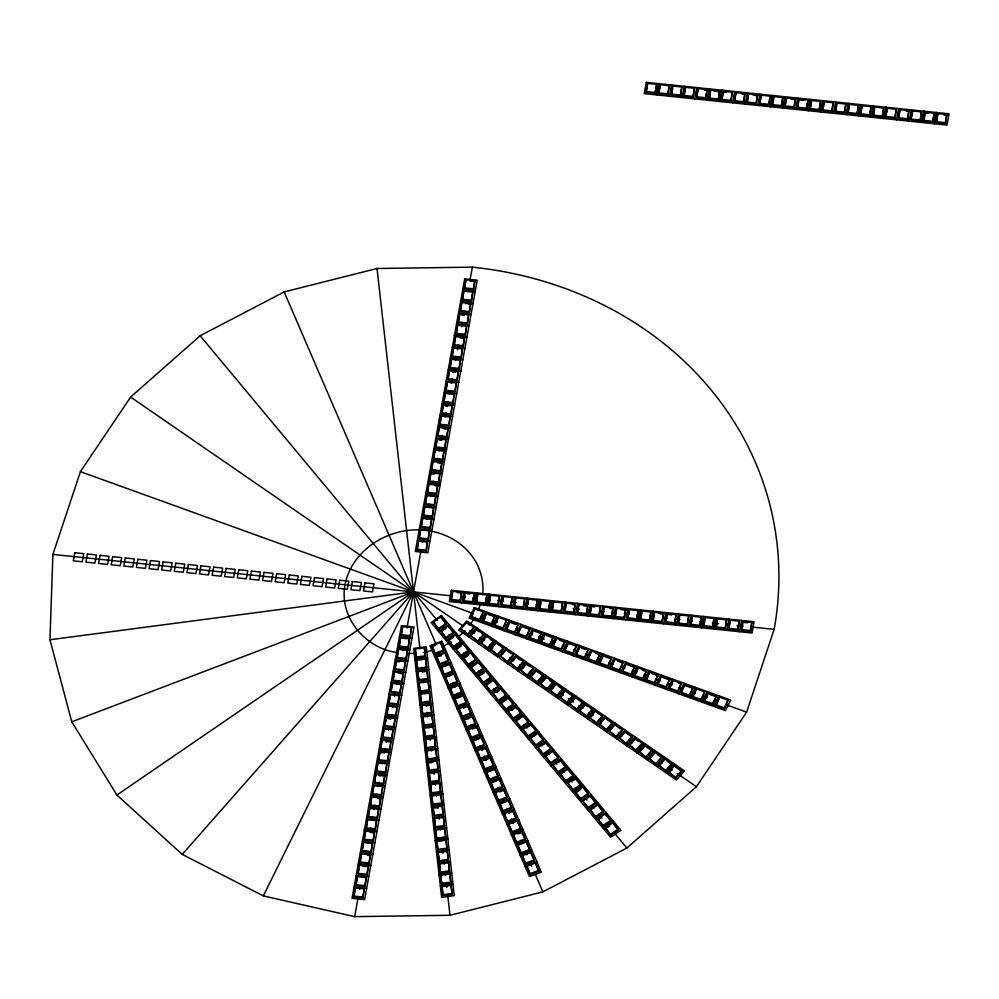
<?xml version="1.0" encoding="UTF-8"?>
<svg xmlns="http://www.w3.org/2000/svg" width="999" height="999" viewBox="0 0 999 999"><rect width="100%" height="100%" fill="white"/><g stroke="black" fill="none" stroke-linecap="round" stroke-linejoin="round"><path stroke-width="1.5" d="M49.95 639.76L52.897 554.42L80.42 471.653L130.632 397.065L200.137 335.764L284.166 291.92L377.023 268.506L472.365 267.145A366.933 325.174 -11.4 0 1 774.138 629.37L746.615 712.137L696.39 786.725L626.897 848.026L542.857 891.87L450 915.284L354.657 916.645L263.336 895.891L182.243 854.407L116.908 795.029L71.778 721.827L49.95 639.76L413.511 591.895L263.336 895.891M353.771 896.066L355.244 887.949L364.26 888.885L362.949 897.839L353.933 896.902L353.771 896.066L362.787 897.002L362.949 897.839M355.831 884.702L357.305 876.585L366.321 877.522L365.01 886.475L355.994 885.539L355.831 884.702L364.847 885.638L365.01 886.475M357.892 873.338L359.353 865.221L368.369 866.158L367.07 875.112L358.054 874.175L357.892 873.338L366.908 874.275L367.07 875.112M359.952 861.975L361.413 853.845L370.429 854.782L369.131 863.735L360.115 862.799L359.952 861.975L368.968 862.911L369.131 863.735M362.013 850.599L363.474 842.482L372.49 843.418L371.191 852.372L362.175 851.435L362.013 850.599L371.029 851.535L371.191 852.372M364.073 839.235L365.534 831.118L374.55 832.055L373.251 841.008L364.235 840.072L364.073 839.235L373.077 840.171L373.251 841.008M366.121 827.871L367.595 819.754L376.611 820.691L375.312 829.645L366.296 828.708L366.121 827.871L375.137 828.808L375.312 829.645M368.181 816.508L369.655 808.391L378.671 809.327L377.372 818.268L368.356 817.332L368.181 816.508L377.197 817.444L377.372 818.268M370.242 805.132L371.715 797.015L380.731 797.951L379.433 806.905L370.417 805.968L370.242 805.132L379.258 806.068L379.433 806.905M372.302 793.768L373.776 785.651L382.792 786.588L381.493 795.541L372.477 794.605L372.302 793.768L381.318 794.704L381.493 795.541M374.363 782.404L375.836 774.287L384.852 775.224L383.554 784.178L374.538 783.241L374.363 782.404L383.379 783.341L383.554 784.178M376.423 771.041L377.897 762.924L386.913 763.86L385.614 772.814L376.598 771.877L376.423 771.041L385.439 771.977L385.614 772.814M378.471 759.752L379.945 751.635L388.961 752.572L387.649 761.525L378.633 760.589L378.471 759.752L387.487 760.689L387.649 761.525M380.532 748.388L382.005 740.271L391.021 741.208L389.71 750.162L380.694 749.225L380.532 748.388L389.548 749.325L389.71 750.162M382.592 737.025L384.066 728.895L393.082 729.844L391.77 738.785L382.754 737.849L382.592 737.025L391.608 737.961L391.77 738.785M384.652 725.649L386.126 717.532L395.142 718.468L393.831 727.422L384.815 726.485L384.652 725.649L393.668 726.585L393.831 727.422M386.713 714.285L388.186 706.168L397.202 707.105L395.891 716.058L386.875 715.122L386.713 714.285L395.729 715.222L395.891 716.058M388.773 702.921L390.247 694.804L399.263 695.741L397.952 704.695L388.936 703.758L388.773 702.921L397.789 703.858L397.952 704.695M390.834 691.558L392.307 683.441L401.311 684.377L400.012 693.331L390.996 692.382L390.834 691.558L399.85 692.494L400.012 693.331M392.894 680.194L394.355 672.065L403.371 673.001L402.073 681.955L393.057 681.018L392.894 680.194L401.91 681.131L402.073 681.955M394.955 668.818L396.416 660.701L405.432 661.638L404.133 670.591L395.117 669.655L394.955 668.818L403.971 669.755L404.133 670.591M397.015 657.454L398.476 649.338L407.492 650.274L406.193 659.228L397.177 658.291L397.015 657.454L406.031 658.391L406.193 659.228M399.063 646.091L400.537 637.974L409.553 638.91L408.254 647.864L399.238 646.927L399.063 646.091L408.079 647.027L408.254 647.864M401.123 634.727L402.597 626.61L411.613 627.547L410.314 636.488L401.298 635.551L401.123 634.727L410.139 635.664L410.314 636.488M353.933 896.902L355.157 890.134M355.994 885.539L357.217 878.77M358.304 872.814L359.041 868.755M360.364 861.45L361.413 853.845M362.175 851.435L363.474 842.482M364.235 840.072L365.534 831.118M366.296 828.708L367.595 819.754M368.356 817.332L369.655 808.391M370.417 805.968L371.715 797.015M372.477 794.605L373.776 785.651M374.538 783.241L375.836 774.287M376.598 771.877L377.897 762.924M378.633 760.589L379.945 751.635M380.694 749.225L382.005 740.271M382.754 737.849L384.066 728.895M384.815 726.485L386.039 719.717M386.875 715.122L388.099 708.353M388.936 703.758L390.159 696.99M391.246 691.033L392.22 685.626M393.306 679.67L394.355 672.065M395.117 669.655L396.416 660.701M397.177 658.291L398.476 649.338M399.238 646.927L400.537 637.974M401.298 635.551L402.597 626.61M417.033 549.238L418.506 541.121L427.522 542.057L426.211 551.011L417.195 550.074L417.033 549.238L426.049 550.174L426.211 551.011M419.093 537.874L420.567 529.757L429.582 530.694L428.271 539.647L419.255 538.711L419.093 537.874L428.109 538.811L428.271 539.647M421.153 526.51L422.627 518.394L431.643 519.33L430.332 528.271L421.316 527.335L421.153 526.51L430.169 527.447L430.332 528.271M423.214 515.134L424.687 507.017L433.703 507.954L432.392 516.908L423.376 515.971L423.214 515.134L432.23 516.071L432.392 516.908M425.274 503.771L426.748 495.654L435.764 496.59L434.453 505.544L425.437 504.607L425.274 503.771L434.29 504.707L434.453 505.544M427.335 492.407L428.808 484.29L437.824 485.227L436.513 494.18L427.497 493.244L427.335 492.407L436.351 493.344L436.513 494.18M429.395 481.043L430.869 472.927L439.885 473.863L438.573 482.817L429.558 481.88L429.395 481.043L438.411 481.98L438.573 482.817M431.456 469.68L432.917 461.55L441.933 462.487L440.634 471.441L431.618 470.504L431.456 469.68L440.472 470.616L440.634 471.441M433.516 458.304L434.977 450.187L443.993 451.123L442.694 460.077L433.678 459.14L433.516 458.304L442.532 459.24L442.694 460.077M435.576 446.94L437.038 438.823L446.053 439.76L444.755 448.713L435.739 447.777L435.576 446.94L444.592 447.877L444.755 448.713M437.637 435.576L439.098 427.46L448.114 428.396L446.815 437.35L437.799 436.413L437.637 435.576L446.64 436.513L446.815 437.35M439.685 424.213L441.158 416.096L450.174 417.033L448.876 425.974L439.86 425.037L439.685 424.213L448.701 425.149L448.876 425.974M441.733 412.924L443.206 404.807L452.222 405.744L450.924 414.697L441.908 413.761L441.733 412.924L450.749 413.861L450.924 414.697M443.793 401.561L445.267 393.444L454.283 394.38L452.984 403.334L443.968 402.385L443.793 401.561L452.809 402.497L452.984 403.334M445.854 390.197L447.327 382.068L456.343 383.004L455.044 391.958L446.029 391.021L445.854 390.197L454.87 391.133L455.044 391.958M447.914 378.821L449.388 370.704L458.404 371.64L457.105 380.594L448.089 379.657L447.914 378.821L456.93 379.757L457.105 380.594M449.975 367.457L451.448 359.34L460.464 360.277L459.153 369.23L450.137 368.294L449.975 367.457L458.991 368.394L459.153 369.23M452.035 356.094L453.509 347.977L462.525 348.913L461.213 357.867L452.197 356.93L452.035 356.094L461.051 357.03L461.213 357.867M454.095 344.73L455.569 336.613L464.585 337.55L463.274 346.491L454.258 345.554L454.095 344.73L463.111 345.666L463.274 346.491M456.156 333.354L457.629 325.237L466.645 326.173L465.334 335.127L456.318 334.19L456.156 333.354L465.172 334.29L465.334 335.127M458.216 321.99L459.69 313.873L468.706 314.81L467.395 323.763L458.379 322.827L458.216 321.99L467.232 322.927L467.395 323.763M460.277 310.627L461.75 302.51L470.766 303.446L469.455 312.4L460.439 311.463L460.277 310.627L469.293 311.563L469.455 312.4M462.337 299.263L463.811 291.146L472.827 292.083L471.516 301.036L462.5 300.1L462.337 299.263L471.353 300.2L471.516 301.036M464.398 287.899L465.871 279.77L474.875 280.707L473.576 289.66L464.56 288.723L464.398 287.899L473.414 288.836L473.576 289.66M417.195 550.074L418.506 541.121M419.255 538.711L420.567 529.757M421.316 527.335L422.627 518.394M423.376 515.971L424.687 507.017M425.437 504.607L426.748 495.654M427.497 493.244L428.808 484.29M429.558 481.88L430.869 472.927M431.618 470.504L432.917 461.55M433.678 459.14L434.977 450.187M435.739 447.777L436.963 441.009M437.799 436.413L439.023 429.645M439.86 425.037L441.083 418.281M441.908 413.761L443.131 406.993M444.205 401.036L445.267 393.444M446.029 391.021L447.327 382.068M448.326 378.309L449.388 370.704M450.137 368.294L451.448 359.34M452.197 356.93L453.509 347.977M454.258 345.554L455.569 336.613M456.318 334.19L457.629 325.237M458.379 322.827L459.69 313.873M460.439 311.463L461.75 302.51M462.5 300.1L463.811 291.146M464.56 288.723L465.871 279.77M354.657 916.645L358.266 896.765M359.652 889.122L360.202 886.063M361.863 876.885L362.425 873.825M363.811 866.183L364.36 863.124M366.021 853.945L366.583 850.886M367.969 843.243L368.519 840.184M370.179 831.006L370.741 827.946M372.127 820.304L372.677 817.244M374.063 809.59L374.9 805.007M376.286 797.364L376.835 794.305M378.221 786.65L379.046 782.067M380.157 775.948L380.994 771.365M382.38 763.711L382.929 760.651M384.315 753.009L385.152 748.413M386.263 742.307L387.088 737.712M388.474 730.069L389.023 727.01M390.409 719.367L391.246 714.772M392.632 707.13L393.181 704.07M394.568 696.415L395.404 691.832M396.79 684.19L397.34 681.131M398.726 673.476L399.288 670.416M400.949 661.251L401.498 658.191M402.872 650.586L403.421 647.577M405.057 638.548L405.606 635.539M406.968 628.009L421.153 549.762M422.515 542.232L423.064 539.223M482.654 594.617A69.718 61.788 -11.4 0 0 424.7 530.194L425.249 527.135M426.635 519.492L427.185 516.433M428.858 507.255L429.408 504.195M430.794 496.54L431.343 493.494M433.004 484.315L433.566 481.256M434.952 473.601L435.502 470.541M437.162 461.376L437.724 458.316M439.11 450.661L439.66 447.602M441.046 439.96L441.883 435.377M443.269 427.722L443.818 424.662M445.204 417.02L446.041 412.437M447.14 406.318L447.977 401.723M449.363 394.081L449.912 391.021M451.298 383.379L452.135 378.783M453.246 372.664L454.07 368.082M455.457 360.439L456.019 357.38M457.405 349.725L458.229 345.142M459.615 337.487L460.177 334.44M461.55 326.785L462.112 323.726M463.773 314.548L464.323 311.488M465.709 303.846L466.271 300.786M467.932 291.608L468.481 288.549M469.867 280.906L472.365 267.145M362.787 897.002L364.26 888.885M364.847 885.638L366.321 877.522M366.908 874.275L368.369 866.158M368.968 862.911L370.429 854.782M371.029 851.535L372.49 843.418M373.077 840.171L374.55 832.055M375.137 828.808L376.611 820.691M377.197 817.444L378.671 809.327M379.258 806.068L380.731 797.951M381.318 794.704L382.792 786.588M383.379 783.341L384.852 775.224M385.439 771.977L386.913 763.86M387.487 760.689L388.961 752.572M389.548 749.325L391.021 741.208M391.608 737.961L393.082 729.844M393.668 726.585L395.142 718.468M395.729 715.222L397.202 707.105M397.789 703.858L399.263 695.741M399.85 692.494L401.311 684.377M401.91 681.131L403.371 673.001M403.971 669.755L405.432 661.638M406.031 658.391L407.492 650.274M408.079 647.027L409.553 638.91M410.139 635.664L411.613 627.547M426.049 550.174L427.522 542.057M428.109 538.811L429.582 530.694M430.169 527.447L431.643 519.33M432.23 516.071L433.703 507.954M434.29 504.707L435.764 496.59M436.351 493.344L437.824 485.227M438.411 481.98L439.885 473.863M440.472 470.616L441.933 462.487M442.532 459.24L443.993 451.123M444.592 447.877L446.053 439.76M446.64 436.513L448.114 428.396M448.701 425.149L450.174 417.033M450.749 413.861L452.222 405.744M452.809 402.497L454.283 394.38M454.87 391.133L456.343 383.004M456.93 379.757L458.404 371.64M458.991 368.394L460.464 360.277M461.051 357.03L462.525 348.913M463.111 345.666L464.585 337.55M465.172 334.29L466.645 326.173M467.232 322.927L468.706 314.81M469.293 311.563L470.766 303.446M471.353 300.2L472.827 292.083M473.414 288.836L474.875 280.707M451.148 599.475L452.622 591.346L461.638 592.282L460.339 601.236L451.323 600.299L451.148 599.475L460.164 600.411L460.339 601.236M451.323 600.299L452.622 591.346M460.164 600.411L461.638 592.282M461.825 602.859L463.961 591.583M463.773 600.786L465.247 592.657L474.263 593.593L472.952 602.547L463.936 601.61L463.773 600.786L472.789 601.723L472.952 602.547M463.936 601.61L464.922 596.203M472.789 601.723L474.263 593.593M476.398 602.097L477.859 593.968L486.875 594.904L485.576 603.858L476.56 602.921L476.398 602.097L485.414 603.034L485.576 603.858M476.56 602.921L477.859 593.968M485.414 603.034L486.875 594.904M487.075 605.481L489.123 594.205M487.162 605.494L489.21 594.205M489.011 603.408L490.484 595.279L499.5 596.216L498.201 605.169L489.185 604.233L489.011 603.408L498.026 604.345L498.201 605.169M489.185 604.233L490.484 595.279M498.026 604.345L499.5 596.216M499.7 606.793L501.835 595.516M501.635 604.72L503.109 596.59L512.125 597.527L510.826 606.48L501.81 605.544L501.635 604.72L510.651 605.656L510.826 606.48M501.81 605.544L503.034 598.788M510.651 605.656L512.125 597.527M512.312 608.104L514.448 596.828M514.26 606.031L515.734 597.902L524.75 598.851L523.439 607.792L514.423 606.855L514.26 606.031L523.276 606.967L523.439 607.792M514.423 606.855L515.734 597.902M523.276 606.967L524.75 598.851M524.937 609.415L527.072 598.139M526.885 607.342L528.346 599.225L537.362 600.162L536.063 609.103L527.047 608.166L526.885 607.342L535.901 608.279L536.063 609.103M527.047 608.166L528.346 599.225M535.901 608.279L537.362 600.162M539.61 599.45L537.562 610.726L539.697 599.45M539.497 608.653L540.971 600.536L549.987 601.473L548.688 610.414L539.672 609.477L539.497 608.653L548.513 609.59L548.688 610.414M539.672 609.477L540.896 602.722M548.513 609.59L549.987 601.473M552.122 609.964L553.596 601.848L562.612 602.784L561.313 611.725L552.297 610.789L552.122 609.964L561.138 610.901L561.313 611.725M646.116 91.546L647.589 83.429L656.605 84.366L655.294 93.319L646.278 92.383L646.116 91.546L655.132 92.482L655.294 93.319M552.297 610.789L553.596 601.848M646.278 92.383L647.589 83.429M561.138 610.901L562.612 602.784M655.132 92.482L656.605 84.366M562.799 613.349L564.934 602.072M564.747 611.276L566.221 603.159L575.237 604.095L573.926 613.036L564.91 612.1L564.747 611.276L573.763 612.212L573.926 613.036M658.741 92.857L660.214 84.74L669.23 85.677L667.919 94.63L658.903 93.694L658.741 92.857L667.757 93.794L667.919 94.63M565.159 610.751L566.221 603.159M658.903 93.694L660.214 84.74M573.763 612.212L575.237 604.095M667.757 93.794L669.23 85.677M575.424 614.66L577.559 603.384M669.417 96.254L671.553 84.977M577.372 612.587L578.833 604.47L587.849 605.406L586.55 614.36L577.534 613.411L577.372 612.587L586.388 613.523L586.55 614.36M671.353 94.168L672.827 86.051L681.842 86.988L680.544 95.941L671.528 95.005L671.353 94.168L680.369 95.105L680.544 95.941M577.534 613.411L578.833 604.47M671.528 95.005L672.752 88.237M586.388 613.523L587.849 605.406M680.369 95.105L681.842 86.988M588.049 615.971L590.184 604.695M682.042 97.565L684.178 86.289M589.984 613.898L591.458 605.781L600.474 606.718L599.175 615.671L590.159 614.735L589.984 613.898L599 614.835L599.175 615.671M683.978 95.479L685.451 87.363L694.467 88.299L693.169 97.253L684.153 96.316L683.978 95.479L692.994 96.416L693.169 97.253M590.159 614.735L591.458 605.781M684.153 96.316L685.451 87.363M599 614.835L600.474 606.718M692.994 96.416L694.467 88.299M600.674 617.282L602.709 606.006M694.667 98.876L696.803 87.6M602.522 615.197L603.995 607.08L613.011 608.016L611.7 616.97L602.684 616.033L602.522 615.197L611.538 616.133L611.7 616.97M696.603 96.791L698.076 88.674L707.092 89.61L705.781 98.564L696.765 97.627L696.603 96.791L705.619 97.727L705.781 98.564M602.684 616.033L603.92 609.265M697.015 96.266L698.076 88.674M611.538 616.133L613.011 608.016M705.619 97.727L707.092 89.61M613.199 618.593L615.334 607.317M707.28 100.187L709.327 88.899M707.379 100.2L709.415 88.911M615.147 616.508L616.608 608.391L625.624 609.328L624.325 618.281L615.309 617.345L615.147 616.508L624.163 617.444L624.325 618.281M709.228 98.102L710.701 89.985L719.717 90.921L718.406 99.875L709.39 98.938L709.228 98.102L718.244 99.038L718.406 99.875M615.309 617.345L616.608 608.391M709.39 98.938L710.701 89.985M624.163 617.444L625.624 609.328M718.244 99.038L719.717 90.921M625.824 619.904L627.959 608.628M719.904 101.498L721.952 90.21M719.992 101.511L722.04 90.222M627.759 617.819L629.233 609.702L638.249 610.639L636.95 619.592L627.934 618.656L627.759 617.819L636.775 618.756L636.95 619.592M627.934 618.656L629.233 609.702M721.84 99.413L723.313 91.296L732.329 92.233L731.031 101.186L722.015 100.25L721.84 99.413L730.856 100.35L731.031 101.186M722.015 100.25L723.313 91.296M636.775 618.756L638.249 610.639M730.856 100.35L732.329 92.233M638.448 621.216L640.484 609.927M638.536 621.228L640.584 609.939M732.529 102.81L734.665 91.533M640.384 619.13L641.857 611.013L650.873 611.95L649.575 620.903L640.559 619.967L640.384 619.13L649.4 620.067L649.575 620.903M734.465 100.724L735.938 92.607L744.954 93.544L743.656 102.497L734.64 101.561L734.465 100.724L743.481 101.661L743.656 102.497M640.559 619.967L641.783 613.199M734.64 101.561L735.938 92.607M649.4 620.067L650.873 611.95M743.481 101.661L744.954 93.544M651.061 622.527L653.109 611.238M651.161 622.539L653.196 611.251M745.154 104.121L747.289 92.845M653.009 620.441L654.482 612.325L663.498 613.261L662.187 622.215L653.171 621.278L653.009 620.441L662.025 621.378L662.187 622.215M747.09 102.035L748.563 93.918L757.579 94.855L756.268 103.809L747.252 102.872L747.09 102.035L756.106 102.972L756.268 103.809M653.171 621.278L654.482 612.325M747.252 102.872L748.563 93.918M662.025 621.378L663.498 613.261M756.106 102.972L757.579 94.855M663.686 623.838L665.821 612.562M757.766 105.432L759.902 94.156M665.634 621.753L667.095 613.636L676.111 614.572L674.812 623.526L665.796 622.589L665.634 621.753L674.65 622.689L674.812 623.526M759.715 103.347L761.188 95.23L770.192 96.166L768.893 105.12L759.877 104.183L759.715 103.347L768.731 104.283L768.893 105.12M665.796 622.589L667.095 613.636M759.877 104.183L761.188 95.23M674.65 622.689L676.111 614.572M768.731 104.283L770.192 96.166M676.311 625.149L678.446 613.873M770.391 106.743L772.439 95.454L770.479 106.756M678.246 623.064L679.72 614.947L688.736 615.884L687.437 624.837L678.421 623.9L678.246 623.064L687.262 624L687.437 624.837M772.327 104.658L773.8 96.541L782.816 97.477L781.518 106.431L772.502 105.494L772.327 104.658L781.343 105.594L781.518 106.431M678.421 623.9L679.72 614.947M772.502 105.494L773.726 98.726M687.262 624L688.736 615.884M781.343 105.594L782.816 97.477M688.935 626.46L691.071 615.184M783.016 108.054L785.064 96.766M783.104 108.067L785.152 96.778M690.871 624.375L692.344 616.258L701.36 617.195L700.062 626.148L691.046 625.212L690.871 624.375L699.887 625.312L700.062 626.148M691.046 625.212L692.344 616.258M784.952 105.969L786.425 97.852L795.441 98.789L794.143 107.742L785.127 106.806L784.952 105.969L793.968 106.905L794.143 107.742M785.127 106.806L786.425 97.852M699.887 625.312L701.36 617.195M793.968 106.905L795.441 98.789M701.548 627.772L703.596 616.483M701.648 627.784L703.683 616.495M795.641 109.366L797.677 98.077M703.496 625.686L704.969 617.569L713.985 618.506L712.674 627.459L703.658 626.523L703.496 625.686L712.512 626.623L712.674 627.459M797.489 107.28L798.963 99.151L807.979 100.087L806.668 109.041L797.652 108.104L797.489 107.28L806.505 108.217L806.668 109.041M703.658 626.523L704.894 619.755M797.652 108.104L798.963 99.151M712.512 626.623L713.985 618.506M806.505 108.217L807.979 100.087M714.173 629.083L716.221 617.794M808.166 110.664L810.214 99.376L808.253 110.677M714.26 629.095L716.308 617.807M716.121 626.997L717.582 618.881L726.598 619.817L725.299 628.771L716.283 627.834L716.121 626.997L725.137 627.934L725.299 628.771M810.102 108.591L811.575 100.462L820.591 101.399L819.292 110.352L810.276 109.415L810.102 108.591L819.118 109.528L819.292 110.352M716.283 627.834L717.582 618.881M810.276 109.415L811.575 100.462M725.137 627.934L726.598 619.817M819.118 109.528L820.591 101.399M726.797 630.394L728.933 619.118M820.791 111.975L822.839 100.699M820.878 111.988L822.926 100.699M728.733 628.309L730.207 620.192L739.223 621.128L737.924 630.082L728.908 629.145L728.733 628.309L737.749 629.245L737.924 630.082M822.726 109.902L824.2 101.773L833.216 102.71L831.917 111.663L822.901 110.727L822.726 109.902L831.742 110.839L831.917 111.663M728.908 629.145L730.207 620.192M822.901 110.727L824.2 101.773M737.749 629.245L739.223 621.128M831.742 110.839L833.216 102.71M739.422 631.705L741.558 620.429M833.416 113.287L835.551 102.01M741.358 629.62L742.831 621.503L751.847 622.439L750.549 631.393L741.533 630.456L741.358 629.62L750.374 630.556L750.549 631.393M835.351 111.214L836.825 103.084L845.841 104.033L844.53 112.974L835.514 112.038L835.351 111.214L844.367 112.15L844.53 112.974M741.533 630.456L742.756 623.688M835.514 112.038L836.75 105.282M750.374 630.556L751.847 622.439M844.367 112.15L845.841 104.033M846.028 114.598L848.163 103.322M847.976 112.525L849.45 104.408L858.453 105.345L857.154 114.286L848.139 113.349L847.976 112.525L856.992 113.461L857.154 114.286M848.139 113.349L849.45 104.408M856.992 113.461L858.453 105.345M860.701 104.633L858.653 115.909L860.788 104.633M860.589 113.836L862.062 105.719L871.078 106.656L869.779 115.597L860.763 114.66L860.589 113.836L869.605 114.773L869.779 115.597M860.763 114.66L862.062 105.719M869.605 114.773L871.078 106.656M873.213 115.147L874.687 107.03L883.703 107.967L882.404 116.908L873.388 115.971L873.213 115.147L882.229 116.084L882.404 116.908M873.388 115.971L874.612 109.216M882.229 116.084L883.703 107.967M885.838 116.458L887.312 108.342L896.328 109.278L895.017 118.219L886.001 117.283L885.838 116.458L894.854 117.395L895.017 118.219M886.001 117.283L886.5 114.585M886.987 111.876L887.312 108.342M894.854 117.395L896.328 109.278M896.515 119.843L898.65 108.566M898.463 117.77L899.937 109.653L908.94 110.589L907.641 119.543L898.625 118.594L898.463 117.77L907.479 118.706L907.641 119.543M898.875 117.245L899.937 109.653M907.479 118.706L908.94 110.589M909.14 121.154L911.275 109.878M911.076 119.081L912.549 110.964L921.565 111.9L920.266 120.854L911.25 119.917L911.076 119.081L920.091 120.017L920.266 120.854M911.987 115.847L912.474 113.149M920.091 120.017L921.565 111.9M921.765 122.465L923.813 111.189M921.852 122.477L923.9 111.189M923.7 120.392L925.174 112.275L934.19 113.212L932.891 122.165L923.875 121.229L923.7 120.392L932.716 121.329L932.891 122.165M923.875 121.229L925.174 112.275M932.716 121.329L934.19 113.212M934.377 123.776L936.425 112.5M934.477 123.789L936.513 112.5M936.325 121.703L937.799 113.586L946.815 114.523L945.504 123.476L936.488 122.54L936.325 121.703L945.341 122.64L945.504 123.476M936.737 121.179L937.799 113.586M945.341 122.64L946.815 114.523M478.234 610.451L480.606 603.309M471.216 616.495L474.975 608.891L483.304 611.9L479.707 620.329L471.391 617.332L471.216 616.495L479.545 619.505L479.707 620.329M471.391 617.332L473.264 613.523M479.545 619.505L483.304 611.9M480.669 622.265L485.889 611.7L480.756 622.302M482.879 620.704L486.625 613.099L494.955 616.108L491.371 624.537L483.041 621.54L482.879 620.704L491.208 623.713L491.371 624.537M483.041 621.54L486.625 613.099M491.208 623.713L494.955 616.108M492.332 626.473L497.552 615.908M492.407 626.51L497.627 615.946M494.53 624.912L498.289 617.307L506.618 620.317L503.034 628.746L494.705 625.749L494.53 624.912L502.859 627.921L503.034 628.746M494.705 625.749L498.289 617.307M502.859 627.921L506.618 620.317M503.983 630.681L509.29 620.154M506.193 629.12L509.952 621.515L518.269 624.525L514.685 632.954L506.356 629.957L506.193 629.12L514.522 632.13L514.685 632.954M506.356 629.957L509.952 621.515M514.522 632.13L518.269 624.525M515.646 634.889L520.954 624.363M517.857 633.329L521.603 625.724L529.932 628.733L526.348 637.162L518.019 634.165L517.857 633.329L526.173 636.338L526.348 637.162M518.019 634.165L521.603 625.724M526.173 636.338L529.932 628.733M527.31 639.098L532.604 628.571M529.507 637.537L533.266 629.932L541.595 632.941L537.999 641.37L529.682 638.373L529.507 637.537L537.837 640.546L537.999 641.37M530.307 637.1L532.804 632.042M537.837 640.546L541.595 632.941M544.18 632.742L538.961 643.306L544.268 632.779M541.171 641.745L544.917 634.14L553.246 637.15L549.662 645.579L541.333 642.582L541.171 641.745L549.5 644.755L549.662 645.579M541.333 642.582L544.917 634.14M549.5 644.755L553.246 637.15M552.822 645.953L556.58 638.349L564.91 641.358L561.326 649.8L552.996 646.79L552.822 645.953L561.151 648.963L561.326 649.8M552.996 646.79L556.58 638.349M561.151 648.963L564.91 641.358M562.275 651.723L567.582 641.196M564.485 650.162L568.244 642.569L576.573 645.566L572.976 654.008L564.647 650.998L564.485 650.162L572.814 653.171L572.976 654.008M565.284 649.725L567.782 644.667M572.814 653.171L576.573 645.566M573.938 655.931L579.245 645.404M576.148 654.37L579.895 646.778L588.224 649.775L584.64 658.216L576.311 655.207L576.148 654.37L584.465 657.379L584.64 658.216M576.311 655.207L579.895 646.778M584.465 657.379L588.224 649.775M585.601 660.139L590.896 649.612M587.799 658.578L591.558 650.986L599.887 653.983L596.303 662.424L587.974 659.415L587.799 658.578L596.128 661.588L596.303 662.424M587.974 659.415L591.558 650.986M596.128 661.588L599.887 653.983M597.252 664.347L602.472 653.796M597.34 664.385L602.559 653.821M599.462 662.787L603.221 655.194L611.538 658.191L607.954 666.633L599.625 663.623L599.462 662.787L607.792 665.796L607.954 666.633M599.625 663.623L602.759 657.292M607.792 665.796L611.538 658.191M608.915 668.556L614.135 658.004M611.038 666.97L614.785 659.365L623.114 662.374L619.53 670.804L611.201 667.807L611.038 666.97L619.368 669.979L619.53 670.804M611.201 667.807L614.785 659.365M619.368 669.979L623.114 662.374M620.491 672.739L625.786 662.212M622.689 671.178L626.448 663.573L634.777 666.583L631.193 675.012L622.864 672.015L622.689 671.178L631.018 674.188L631.193 675.012M631.018 674.188L634.777 666.583M637.362 666.383L632.142 676.947L637.449 666.42M634.353 675.386L638.111 667.782L646.44 670.791L642.844 679.22L634.515 676.223L634.353 675.386L642.682 678.396L642.844 679.22M634.515 676.223L637.649 669.879M642.682 678.396L646.44 670.791M643.806 681.156L649.025 670.591L643.893 681.193M646.016 679.595L649.762 671.99L658.091 674.999L654.507 683.428L646.178 680.431L646.016 679.595L654.333 682.604L654.507 683.428M646.178 680.431L649.762 671.99M654.333 682.604L658.091 674.999M655.469 685.364L660.764 674.837M657.667 683.803L661.425 676.198L669.755 679.208L666.171 687.637L657.841 684.64L657.667 683.803L665.996 686.812L666.171 687.637M657.841 684.64L661.425 676.198M665.996 686.812L669.755 679.208M667.12 689.572L672.427 679.045M669.33 688.011L673.089 680.406L681.405 683.416L677.821 691.845L669.492 688.848L669.33 688.011L677.659 691.021L677.821 691.845M669.492 688.848L672.627 682.517M677.659 691.021L681.405 683.416M678.783 693.781L684.078 683.254M680.981 692.22L684.74 684.615L693.069 687.624L689.485 696.053L681.156 693.056L680.981 692.22L689.31 695.229L689.485 696.053M681.156 693.056L684.74 684.615M689.31 695.229L693.069 687.624M690.446 697.989L695.654 687.424L690.521 698.026M692.644 696.428L696.403 688.823L704.732 691.832L701.136 700.262L692.819 697.265L692.644 696.428L700.973 699.437L701.136 700.262M692.819 697.265L696.403 688.823M700.973 699.437L704.732 691.832M707.317 691.633L702.097 702.197L707.404 691.67M704.307 700.636L708.054 693.031L716.383 696.041L712.799 704.47L704.47 701.473L704.307 700.636L712.637 703.646L712.799 704.47M704.47 701.473L707.604 695.142M712.637 703.646L716.383 696.041M718.98 695.841L713.761 706.405L719.055 695.878M715.958 704.844L719.717 697.24L728.046 700.249L724.462 708.691L716.133 705.681L715.958 704.844L724.287 707.854L724.462 708.691M716.133 705.681L719.717 697.24M724.287 707.854L728.046 700.249M469.867 625.049L475.062 617.32M182.243 854.407L413.511 591.895L71.778 721.827M460.939 629.008L466.72 622.439L473.788 627.31L473.963 628.146L468.181 634.702L460.939 629.008L468.181 634.702M468.007 633.878L473.788 627.31M468.531 636.825L476.635 627.747M470.841 635.826L476.623 629.258L483.691 634.128L483.866 634.964L478.084 641.52L470.841 635.826L478.084 641.52M473.901 633.378L476.623 629.258M477.909 640.696L483.691 634.128M478.434 643.643L486.538 634.565M480.744 642.644L486.525 636.076L493.593 640.946L493.768 641.783L487.987 648.351L480.744 642.644L487.987 648.351M480.906 643.481L484.765 639.098M487.812 647.514L493.593 640.946M488.336 650.461L496.378 641.333L488.411 650.511M490.646 649.462L496.428 642.894L503.496 647.764L503.658 648.601L497.877 655.169L490.646 649.462L497.877 655.169M490.809 650.299L492.732 648.101M497.714 654.333L503.496 647.764M498.239 657.28L506.343 648.201M500.549 656.281L506.331 649.712L513.399 654.582L513.561 655.419L507.779 661.987L500.549 656.281L507.779 661.987M507.617 661.151L513.399 654.582M508.141 664.098L516.246 655.019M510.439 663.099L516.221 656.53L523.301 661.4L523.464 662.237L517.682 668.806L510.439 663.099L517.682 668.806M513.498 660.651L516.221 656.53M517.519 667.969L523.301 661.4M526.073 661.788L518.044 670.916L526.148 661.837M520.342 669.917L526.123 663.348L533.204 668.231L533.366 669.055L527.584 675.624L520.342 669.917L527.584 675.624M521.478 669.655L526.298 664.185L526.123 663.348M527.422 674.787L533.204 668.231M527.934 677.734L536.051 668.656M530.244 676.735L536.026 670.179L543.094 675.049L543.269 675.873L537.487 682.442L530.244 676.735L537.487 682.442M530.419 677.572L536.201 671.003L536.026 670.179M537.312 681.605L543.094 675.049M545.879 675.436L537.837 684.552L545.941 675.486M540.147 683.553L545.929 676.997L552.996 681.867L553.171 682.692L547.39 689.26L540.147 683.553L547.39 689.26M540.309 684.39L546.091 677.821L545.929 676.997M547.215 688.423L552.996 681.867M547.739 691.37L555.781 682.255L547.814 691.42M550.049 690.371L555.831 683.816L562.899 688.686L563.074 689.51L557.292 696.078L550.049 690.371L557.292 696.078M550.212 691.208L555.993 684.64L555.831 683.816M557.117 695.242L562.899 688.686M557.642 698.189L565.746 689.123M559.952 697.19L565.734 690.634L572.802 695.504L572.964 696.34L567.182 702.896L559.952 697.19L567.182 702.896M560.114 698.026L563.011 694.742M567.02 702.06L572.802 695.504M575.574 695.891L567.544 705.007L575.649 695.941M569.855 704.008L575.636 697.452L582.704 702.322L582.867 703.159L577.085 709.715L569.855 704.008L577.085 709.715M576.923 708.878L582.704 702.322M577.447 711.825L585.476 702.709M579.682 710.789L585.464 704.22L592.532 709.09L592.707 709.927L586.925 716.483L579.682 710.789L586.925 716.483M582.742 708.328L585.464 704.22M586.75 715.659L592.532 709.09M587.275 718.606L595.304 709.477M587.35 718.643L595.379 709.527M589.585 717.607L595.367 711.038L602.434 715.908L602.597 716.745L596.815 723.301L589.585 717.607L596.815 723.301M589.747 718.431L593.606 714.06M596.653 722.477L602.434 715.908M597.177 725.424L605.282 716.345M599.475 724.425L605.257 717.856L612.337 722.727L612.499 723.563L606.718 730.119L599.475 724.425L606.718 730.119M599.65 725.249L601.573 723.064M606.555 729.295L612.337 722.727M607.08 732.242L615.109 723.114L607.142 732.292M609.378 731.243L615.159 724.675L622.24 729.545L622.402 730.381L616.62 736.937L609.378 731.243L616.62 736.937M616.458 736.113L622.24 729.545M616.97 739.06L625.087 729.982M619.28 738.061L625.062 731.493L632.142 736.363L632.305 737.2L626.523 743.768L619.28 738.061L626.523 743.768M621.378 736.7L625.062 731.493M626.348 742.931L632.142 736.363M626.873 745.878L634.989 736.8M629.183 744.879L634.964 738.311L642.032 743.181L642.207 744.018L636.425 750.586L629.183 744.879L636.425 750.586M629.345 745.716L635.127 739.148L634.964 738.311M636.251 749.75L642.032 743.181M636.775 752.697L644.817 743.568L636.85 752.746M639.085 751.698L644.867 745.129L651.935 749.999L652.11 750.836L646.328 757.404L639.085 751.698L646.328 757.404M639.248 752.534L645.029 745.966L644.867 745.129M646.153 756.568L651.935 749.999M646.678 759.515L654.782 750.436M648.988 758.516L654.77 751.947L661.837 756.817L662.012 757.654L656.231 764.223L648.988 758.516L656.231 764.223M649.15 759.352L654.932 752.784L654.77 751.947M656.056 763.386L661.837 756.817M656.58 766.333L664.685 757.254M658.89 765.334L664.672 758.765L671.74 763.648L671.902 764.472L666.121 771.041L658.89 765.334L666.121 771.041M659.053 766.171L663.873 760.701M665.958 770.204L671.74 763.648M674.512 764.035L666.483 773.151L674.587 764.073M668.781 772.152L674.562 765.596L681.643 770.466L681.805 771.29L676.023 777.859L668.781 772.152L676.023 777.859M668.955 772.989L671.84 769.705M675.861 777.022L681.643 770.466M684.49 770.891L676.385 779.969L458.703 630.057L466.745 620.928L684.415 770.853M457.355 637.649L465.059 630.856M433.291 622.04L440.696 616.957L446.041 623.351L446.216 624.188L438.811 629.27L433.291 622.04L438.811 629.27M438.636 628.446L446.041 623.351M438.536 631.418L448.888 624.412M440.771 631.006L448.189 625.911L453.534 632.305L453.696 633.141L446.291 638.224L440.771 631.006L446.291 638.224M442.182 630.981L445.879 628.446M446.128 637.399L453.534 632.305M446.016 640.384L456.368 633.366M448.264 639.959L455.669 634.865L461.014 641.258L461.176 642.095L453.771 647.177L448.264 639.959L453.771 647.177M448.426 640.784L453.371 637.399M453.608 646.353L461.014 641.258M453.509 649.338L463.798 642.257M453.558 649.4L463.848 642.32M455.744 648.913L463.149 643.818L468.494 650.212L468.668 651.048L461.263 656.143L455.744 648.913L461.263 656.143M457.142 648.888L460.851 646.353M461.088 655.307L468.494 650.212M460.989 658.291L471.278 651.211M461.038 658.353L471.341 651.273M463.224 657.866L470.641 652.772L475.986 659.165L476.148 660.002L468.743 665.097L463.224 657.866L468.743 665.097M463.399 658.691L468.331 655.307M468.568 664.26L475.986 659.165M468.469 667.245L478.821 660.227M470.716 666.82L478.121 661.725L483.466 668.119L483.628 668.955L476.223 674.05L470.716 666.82L476.223 674.05M470.879 667.644L477.047 663.411M476.061 673.214L483.466 668.119M475.949 676.198L486.301 669.193M478.196 675.774L485.601 670.679L490.946 677.085L491.121 677.909L483.703 683.004L478.196 675.774L483.703 683.004M478.359 676.598L484.54 672.364M483.541 682.167L490.946 677.085M483.441 685.152L493.793 678.146M485.676 684.727L493.081 679.632L498.426 686.038L498.601 686.862L491.196 691.957L485.676 684.727L491.196 691.957M485.851 685.564L492.02 681.318M491.021 691.121L498.426 686.038M490.921 694.105L501.273 687.1M493.156 693.681L500.574 688.586L505.919 694.992L506.081 695.816L498.676 700.911L493.156 693.681L498.676 700.911M497.04 691.97L499.5 690.272M498.513 700.074L505.919 694.992M500.649 702.634L508.054 697.539L513.399 703.945L513.561 704.77L506.156 709.864L500.649 702.634L506.156 709.864M500.811 703.471L506.993 699.225M505.993 709.028L513.399 703.945M505.894 712.012L516.183 704.944M505.944 712.075L516.233 705.007M508.129 711.588L515.534 706.505L520.879 712.899L521.053 713.723L513.648 718.818L508.129 711.588L513.648 718.818M512 709.877L515.709 707.329L515.534 706.505M513.474 717.981L520.879 712.899M513.374 720.966L523.726 713.96M515.609 720.541L523.026 715.459L528.371 721.852L528.533 722.677L521.128 727.771L515.609 720.541L521.128 727.771M515.784 721.378L523.189 716.283L523.026 715.459M520.954 726.935L528.371 721.852M520.854 729.919L531.156 722.851M523.039 729.432L530.457 724.35L535.801 730.744L535.963 731.568L528.558 736.663L523.039 729.432L528.558 736.663M528.146 726.872L530.619 725.174L530.457 724.35M528.384 735.826L535.801 730.744M528.284 738.81L538.586 731.743M528.334 738.873L538.636 731.805M530.531 738.386L537.937 733.303L543.281 739.697L543.444 740.521L536.038 745.616L530.531 738.386L536.038 745.616M535.876 744.779L543.281 739.697M535.764 747.764L546.116 740.759M538.011 747.339L545.417 742.257L550.761 748.651L550.936 749.487L543.518 754.57L538.011 747.339L543.518 754.57M543.119 744.779L545.591 743.081L545.417 742.257M543.356 753.733L550.761 748.651M543.256 756.718L553.608 749.712M545.491 756.293L552.897 751.211L558.241 757.604L558.416 758.441L551.011 763.523L545.491 756.293L551.011 763.523M550.836 762.687L558.241 757.604M550.736 765.671L561.088 758.666M552.971 765.246L560.389 760.164L565.734 766.558L565.896 767.394L558.491 772.477L552.971 765.246L558.491 772.477M558.079 762.687L560.551 760.988L560.389 760.164M558.329 771.64L565.734 766.558M558.216 774.625L568.568 767.619M560.464 774.2L567.869 769.118L573.214 775.511L573.376 776.348L565.971 781.43L560.464 774.2L565.971 781.43M565.809 780.594L573.214 775.511M567.944 783.154L575.349 778.071L580.694 784.465L580.869 785.301L573.463 790.384L567.944 783.154L573.463 790.384M573.051 780.594L575.524 778.908L575.349 778.071M573.289 789.547L580.694 784.465M573.189 792.532L583.478 785.464L573.239 792.594M575.424 792.107L582.842 787.025L588.186 793.418L588.349 794.255L580.943 799.337L575.424 792.107L580.943 799.337M575.599 792.944L580.531 789.547M580.769 798.501L588.186 793.418M580.669 801.485L591.021 794.48M582.917 801.061L590.322 795.978L595.666 802.372L595.829 803.208L588.423 808.291L582.917 801.061L588.423 808.291M588.261 807.467L595.666 802.372M588.149 810.439L598.501 803.433M590.397 810.014L597.802 804.932L603.146 811.325L603.321 812.162L595.904 817.244L590.397 810.014L595.904 817.244M595.741 816.42L603.146 811.325M595.641 819.392L605.993 812.387M597.877 818.968L605.282 813.885L610.626 820.279L610.801 821.116L603.396 826.198L597.877 818.968L603.396 826.198M598.051 819.804L600.511 818.106M603.221 825.374L610.626 820.279M613.423 821.278L603.121 828.346L613.473 821.34M605.357 827.934L612.774 822.839L618.119 829.232L618.281 830.069L610.876 835.152L605.357 827.934L610.876 835.152M606.768 827.909L609.24 826.223M610.714 834.327L618.119 829.232M116.908 795.029L413.511 591.895M442.082 646.815L451.398 641.945M431.968 645.766L440.509 642.519L443.743 650.024L443.906 650.849L435.364 654.095L431.968 645.766L435.364 654.095M432.13 646.603L434.977 645.516M435.189 653.259L443.743 650.024M434.478 656.131L446.391 651.698M436.488 656.268L445.03 653.021L448.264 660.514L448.426 661.35L439.885 664.597L436.488 656.268L439.885 664.597M436.65 657.092L440.921 655.469M439.722 663.761L448.264 660.514M438.998 666.633L450.911 662.2M441.009 666.77L449.55 663.523L452.784 671.016L452.947 671.852L444.405 675.099L441.009 666.77L444.405 675.099M441.171 667.594L449.725 664.347L449.55 663.523M444.243 674.263L452.784 671.016M443.519 677.135L455.432 672.702M445.529 677.272L454.07 674.025L457.305 681.518L457.48 682.354L448.926 685.601L445.529 677.272L448.926 685.601M448.763 684.765L457.305 681.518M448.039 687.637L459.927 683.129M448.076 687.712L459.952 683.204M450.049 687.762L458.603 684.527L461.825 692.02L462 692.856L453.459 696.103L450.049 687.762L453.459 696.103M450.224 688.598L458.766 685.351L458.603 684.527M453.284 695.267L461.825 692.02M452.572 698.139L464.448 693.631M452.597 698.214L464.473 693.706M454.582 698.264L463.124 695.017L466.358 702.522L466.521 703.358L457.979 706.605L454.582 698.264L457.979 706.605M454.745 699.1L461.863 696.39M457.804 705.769L466.358 702.522M457.092 708.641L468.968 704.133M457.117 708.716L469.006 704.208M459.103 708.766L467.644 705.519L470.879 713.024L471.041 713.86L462.5 717.107L459.103 708.766L462.5 717.107M463.536 707.979L467.807 706.355L467.644 705.519M462.325 716.271L470.879 713.024M461.613 719.143L473.526 714.71M463.623 719.268L472.165 716.021L475.399 723.526L475.561 724.362L467.02 727.609L463.623 719.268L467.02 727.609M463.786 720.104L470.916 717.394M466.858 726.773L475.399 723.526M466.133 729.645L478.046 725.199M468.144 729.769L476.685 726.523L479.92 734.028L480.094 734.864L471.54 738.099L468.144 729.769L471.54 738.099M476.685 726.523L476.86 727.359L472.589 728.983L470.754 724.65M471.378 737.274L479.92 734.028M470.654 740.147L482.567 735.701M472.664 740.271L481.218 737.025L484.44 744.53L484.615 745.354L476.061 748.601L472.664 740.271L476.061 748.601M472.839 741.108L479.957 738.398M475.899 747.776L484.44 744.53M475.187 750.649L487.087 746.203M477.197 750.773L485.739 747.527L488.961 755.032L489.135 755.856L480.594 759.103L477.197 750.773L480.594 759.103M481.63 749.987L485.901 748.363L485.739 747.527M480.419 758.278L488.961 755.032M479.707 761.138L491.608 756.705M481.718 761.275L490.259 758.029L493.494 765.534L493.656 766.358L485.114 769.605L481.718 761.275L485.114 769.605M484.94 768.768L493.494 765.534M484.228 771.64L496.103 767.132M486.201 771.703L494.755 768.456L497.977 775.948L498.151 776.785L489.597 780.032L486.201 771.703L489.597 780.032M487.799 771.99L494.917 769.292L494.755 768.456M489.435 779.195L497.977 775.948M488.723 782.067L500.624 777.634M490.721 782.205L499.275 778.958L502.497 786.45L502.672 787.287L494.13 790.534L490.721 782.205L494.13 790.534M490.896 783.029L498.014 780.331M493.956 789.697L502.497 786.45M493.244 792.569L505.144 788.136M495.254 792.707L503.796 789.46L507.03 796.952L507.192 797.789L498.651 801.036L495.254 792.707L498.651 801.036M503.796 789.46L503.958 790.284L499.687 791.907L497.864 787.537M498.476 800.199L507.03 796.952M497.764 803.071L509.677 798.638M499.775 803.196L508.316 799.962L511.55 807.454L511.713 808.291L503.171 811.538L499.775 803.196L503.171 811.538M499.937 804.033L507.067 801.335M503.009 810.701L511.55 807.454M502.285 813.573L514.198 809.14M504.295 813.698L512.837 810.451L516.071 817.956L516.233 818.793L507.692 822.04L504.295 813.698L507.692 822.04M508.741 812.911L513.011 811.288L512.837 810.451M507.529 821.203L516.071 817.956M506.805 824.075L518.681 819.567M506.843 824.15L518.718 819.642M508.816 824.2L517.357 820.953L520.591 828.458L520.766 829.295L512.212 832.542L508.816 824.2L512.212 832.542M512.05 831.705L520.591 828.458M513.336 834.702L521.89 831.455L525.112 838.96L525.287 839.797L516.745 843.044L513.336 834.702L516.745 843.044M517.782 833.915L522.052 832.292L521.89 831.455M516.57 842.207L525.112 838.96M517.869 845.204L526.411 841.957L529.645 849.462L529.807 850.299L521.266 853.533L517.869 845.204L521.266 853.533M521.091 852.709L529.645 849.462M520.379 855.581L532.255 851.061M520.417 855.656L532.292 851.136M522.39 855.706L530.931 852.459L534.165 859.964L534.328 860.788L525.786 864.035L522.39 855.706L525.786 864.035M525.624 863.211L534.165 859.964M524.9 866.083L536.813 861.638M526.91 866.208L535.452 862.961L538.686 870.466L538.848 871.29L530.307 874.537L526.91 866.208L530.307 874.537M530.144 873.713L538.686 870.466M423.389 652.597L433.678 649.999M415.272 648.95L424.35 647.764L424.525 648.588L425.437 656.68L416.346 657.866L415.272 648.95L416.346 657.866M416.171 657.042L425.262 655.844L425.437 656.68M414.91 659.665L427.547 658.004M414.922 659.74L427.547 658.079M416.533 660.277L425.624 659.078L425.799 659.914L426.71 667.994L417.619 669.193L416.533 660.277L417.619 669.193M417.445 668.356L426.536 667.17L426.71 667.994M416.196 671.066L428.821 669.318M417.807 671.59L426.898 670.404L427.072 671.228L427.972 679.32L418.893 680.506L417.807 671.59L418.893 680.506M422.527 671.827L427.072 671.228M418.718 679.682L427.809 678.483L427.972 679.32M417.457 682.379L430.094 680.644M419.081 682.916L428.171 681.718L428.346 682.554L429.245 690.634L420.167 691.832L419.081 682.916L420.167 691.832M419.992 690.996L429.083 689.797L429.245 690.634M431.356 691.957L418.731 693.618L431.368 692.045M420.354 694.23L429.445 693.031L429.62 693.868L430.519 701.96L421.428 703.146L420.354 694.23L421.428 703.146M421.266 702.309L430.357 701.123L430.519 701.96M420.005 705.019L432.629 703.284M421.628 705.544L430.719 704.357L430.881 705.194L431.793 713.274L422.702 714.472L421.628 705.544L422.702 714.472M426.336 705.781L430.881 705.194M422.54 713.636L431.63 712.437L431.793 713.274M421.278 716.333L433.903 714.597M422.902 716.87L431.993 715.671L432.155 716.508L433.067 724.587L423.976 725.786L422.902 716.87L423.976 725.786M423.813 724.949L432.904 723.763L433.067 724.587M422.552 727.659L435.177 725.911M424.175 728.184L433.266 726.997L433.429 727.821L434.34 735.913L425.249 737.112L424.175 728.184L425.249 737.112M425.087 736.275L434.178 735.077L434.34 735.913M436.451 737.237L423.813 738.898L436.463 737.312M425.449 739.51L434.54 738.311L434.702 739.148L435.614 747.227L426.523 748.426L425.449 739.51L426.523 748.426M426.361 747.589L435.452 746.403L435.614 747.227M425.099 750.299L437.724 748.551M426.723 750.823L435.814 749.637L435.976 750.461L436.888 758.553L427.797 759.74L426.723 750.823L427.797 759.74M427.634 758.915L436.713 757.717L436.888 758.553M426.373 761.613L438.998 759.877M427.997 762.15L437.087 760.951L437.25 761.787L438.161 769.867L429.071 771.066L427.997 762.15L429.071 771.066M428.159 762.974L432.704 762.387M428.896 770.229L437.987 769.043L438.161 769.867M427.634 772.851L440.272 771.191L427.647 772.926M429.27 773.463L438.349 772.264L438.524 773.101L439.435 781.193L430.344 782.379L429.27 773.463L430.344 782.379M430.169 781.555L439.26 780.356L439.435 781.193M428.908 784.165L441.546 782.517M430.532 784.702L439.622 783.503L439.785 784.34L440.696 792.432L431.605 793.618L430.532 784.702L431.605 793.618M431.443 792.781L440.522 791.595L440.696 792.432M442.807 793.755L430.169 795.404L442.819 793.83M431.805 796.016L440.896 794.829L441.058 795.666L441.97 803.745L432.879 804.944L431.805 796.016L432.879 804.944M432.717 804.108L441.795 802.909L441.97 803.745M431.443 806.73L444.08 805.069L431.456 806.805M433.079 807.342L442.17 806.143L443.244 815.059L434.153 816.258L433.079 807.342L434.003 814.909M433.241 808.179L437.787 807.579M433.978 815.421L443.069 814.235L443.244 815.059M432.729 818.131L445.354 816.383M434.353 818.656L443.431 817.469L443.606 818.293L444.518 826.385L435.427 827.584L434.353 818.656L435.427 827.584M435.252 826.747L444.343 825.549L444.518 826.385M434.003 829.445L446.628 827.709M435.614 829.982L444.705 828.783L444.88 829.62L445.791 837.699L436.7 838.898L435.614 829.982L436.7 838.898M436.526 838.061L445.616 836.875L445.791 837.699M435.264 840.683L447.902 839.023M435.277 840.771L447.902 839.11M436.888 841.295L445.979 840.109L446.153 840.933L447.065 849.025L437.974 850.211L436.888 841.295L437.974 850.211M437.799 849.387L446.89 848.188L447.065 849.025M436.551 852.085L449.175 850.349M438.161 852.622L447.252 851.423L447.427 852.259L448.326 860.339L439.248 861.538L438.161 852.622L439.248 861.538M439.073 860.701L448.164 859.502L448.326 860.339M437.812 863.398L450.437 861.662M439.435 863.935L448.526 862.736L448.701 863.573L449.6 871.665L440.509 872.851L439.435 863.935L440.509 872.851M440.347 872.027L449.438 870.828L449.6 871.665M439.085 874.637L451.71 872.989L439.085 874.724M440.709 875.249L449.8 874.063L449.962 874.899L450.874 882.979L441.783 884.177L440.709 875.249L441.783 884.177M441.62 883.341L450.711 882.142L450.874 882.979M452.984 884.302L440.359 885.963L452.997 884.377M441.983 886.575L451.073 885.376L451.236 886.213L452.147 894.305L443.057 895.491L441.983 886.575L443.057 895.491M442.894 894.654L451.985 893.468L452.147 894.305M441.633 897.364L454.258 895.616L426.273 646.765L413.648 648.426L441.62 897.277M424.7 530.194C389.672 526.573 352.135 549.088 344.992 584.777C338.836 617.594 365.771 649 397.989 652.609M406.855 653.533L415.921 653.408M704.258 90.135L707.255 90.447M713.873 91.134L719.879 91.758M723.488 92.133L726.485 92.445M742.12 94.068L745.117 94.381M753.234 95.217L757.741 95.692M791.096 99.151L795.604 99.625M800.624 100.15L803.633 100.462M906.105 111.101L909.115 111.413M925.336 113.099L928.346 113.411M943.98 115.035L946.977 115.347M470.541 281.081L475.049 281.543M462.662 290.222L475.212 291.446M467.919 303.971L470.929 304.283M458.541 312.962L471.091 314.173M461.351 314.86L464.36 315.172M456.481 324.325L469.031 325.549M454.433 335.614L466.97 336.913M454.42 335.689L466.958 336.988M460.239 337.912L463.249 338.224M452.36 347.053L464.91 348.276M450.299 358.429L462.849 359.64M452.559 371.853L455.569 372.165M446.178 381.156L458.728 382.38M444.118 392.52L456.668 393.743M454.607 405.107L442.082 403.808L454.595 405.194M444.88 405.794L447.877 406.106M440.022 415.172L452.547 416.471M437.962 426.536L450.499 427.759M443.781 428.758L446.778 429.071M435.901 437.912L448.451 439.123M438.711 439.81L441.72 440.122M446.391 450.499L433.853 449.188L446.366 450.574M431.78 460.639L444.33 461.863M437.599 462.862L442.107 463.324M429.72 472.003L442.27 473.226M431.031 473.751L434.041 474.063M427.672 483.291L440.209 484.59L427.659 483.379M434.977 485.751L437.987 486.063M425.599 494.742L438.149 495.954M423.539 506.106L436.088 507.33M434.028 518.693L421.491 517.395L434.016 518.768M419.418 528.833L431.968 530.057M417.357 540.209L429.907 541.421M457.292 592.657L461.8 593.119M466.92 593.656L469.917 593.968M572.39 604.607L575.399 604.919M583.516 605.769L588.024 606.231M591.633 606.605L594.63 606.917M610.164 608.541L613.174 608.853M621.291 609.69L625.799 610.164M659.153 613.623L663.661 614.098M668.768 614.622L671.778 614.934M747.502 622.802L742.994 622.34L742.831 621.503M52.897 554.42L451.573 595.854M460.714 596.803L465.284 597.277M472.902 598.064L477.46 598.538M486.663 599.5L489.76 599.812M497.49 600.624L503.671 601.261M511.401 602.072L516.033 602.547M523.763 603.346L528.396 603.833M536.126 604.632L540.759 605.119M548.488 605.918L553.121 606.405M562.4 607.367L565.484 607.692M573.214 608.491L579.395 609.128M587.125 609.939L590.222 610.252M599.487 611.226L604.133 611.7M611.85 612.499L616.495 612.986M624.213 613.786L628.858 614.273M636.588 615.072L641.221 615.559M650.486 616.52L653.583 616.845M662.861 617.807L667.494 618.281M675.224 619.093L679.857 619.567M687.587 620.379L692.22 620.854M699.949 621.653L704.582 622.14M712.312 622.939L718.493 623.588M726.223 624.387L729.307 624.712M737.037 625.511L743.219 626.161M750.948 626.96L774.138 629.37M399.4 637.05L411.938 638.274M395.279 659.79L407.829 661.013M396.591 661.538L399.6 661.85M393.219 671.153L405.769 672.377M400.537 673.526L403.546 673.838M391.171 682.442L403.708 683.741M391.158 682.517L403.683 683.828M389.098 693.88L401.648 695.104M387.038 705.257L399.588 706.468M384.99 716.533L397.527 717.844L384.977 716.62M387.787 718.531L390.796 718.843M382.917 727.984L395.467 729.208M380.856 739.347L393.406 740.571M386.675 741.57L391.183 742.032M391.346 751.935L378.808 750.636L391.333 752.022M380.107 752.472L383.117 752.784M376.748 762L389.285 763.311M374.7 773.376L387.237 774.587M379.008 775.436L385.027 776.061M372.639 784.739L385.177 785.963M377.897 798.476L380.906 798.788M368.519 807.467L381.056 808.691M366.458 818.83L378.996 820.054M364.41 830.119L376.935 831.418M364.398 830.206L376.923 831.505M370.217 832.417L373.214 832.729M362.337 841.57L374.887 842.794M360.277 852.934L372.827 854.157M367.595 855.306L370.604 855.619M362.537 866.358L365.534 866.67M356.156 875.661L368.706 876.885M354.096 887.037L366.645 888.248M488.186 614.435L495.129 616.945M510.114 622.352L517.057 624.862M521.778 626.56L530.107 629.57M534.815 631.268L541.758 633.778M546.478 635.476L553.421 637.986M559.527 640.184L565.072 642.195M576.735 646.403L568.406 643.393L568.244 642.569M581.455 648.101L585.614 649.612M595.891 653.321L600.049 654.82M604.77 656.518L611.713 659.028M617.732 661.201L621.902 662.712M634.939 667.419L626.623 664.41L626.448 663.573M642.444 670.117L646.603 671.628M651.323 673.326L658.266 675.836M662.986 677.534L669.917 680.044M678.808 683.254L681.58 684.253M684.914 685.451L691.845 687.961M709.615 694.367L716.558 696.877M80.42 471.653L472.49 613.186M481.206 616.333L485.601 617.919M492.932 620.566L497.327 622.152M504.657 624.8L507.592 625.861M516.396 629.033L519.33 630.094M528.121 633.266L532.529 634.852M538.386 636.975L544.255 639.098M551.585 641.745L554.52 642.794M563.324 645.978L566.246 647.027M573.588 649.675L577.984 651.273M585.314 653.92L589.71 655.506M598.513 658.678L601.448 659.74M608.778 662.387L613.174 663.973M620.504 666.62L624.899 668.206M632.242 670.853L636.638 672.439M643.968 675.087L648.363 676.673M655.694 679.32L660.102 680.906M667.432 683.553L671.827 685.152M679.158 687.787L682.092 688.848M690.896 692.032L695.292 693.618M702.622 696.266L707.017 697.851M714.347 700.499L717.282 701.56M726.086 704.732L746.615 712.137M469.243 624.899L466.72 622.439M476.785 630.094L479.145 631.718M481.506 633.341L483.866 634.964M490.222 639.348L493.768 641.783M503.658 648.601L496.428 642.894M511.213 653.796L506.331 649.712M516.396 657.367L519.93 659.802M526.298 664.185L529.832 666.62M537.375 671.815L543.269 675.873M549.637 680.257L553.171 682.692M558.354 686.263L563.074 689.51M567.082 692.27L572.964 696.34M582.867 703.159L575.636 697.452M585.626 705.057L587.986 706.68M590.347 708.303L592.707 709.927M602.597 716.745L595.367 711.038M612.499 723.563L605.257 717.856M620.042 728.758L615.159 724.675M625.237 732.329L632.305 737.2M635.127 739.148L638.673 741.583M645.029 745.966L652.11 750.836M657.292 754.407L662.012 757.654M667.195 761.226L671.902 764.472M675.911 767.232L681.805 771.29M130.632 397.065L463.424 626.273M469.817 630.681L473.663 633.316M480.057 637.724L483.903 640.371M490.297 644.78L492.857 646.54M500.549 651.835L503.109 653.596M509.502 658.004L513.349 660.651M519.742 665.059L523.588 667.707M529.982 672.115L532.542 673.875M540.222 679.17L542.782 680.931M550.461 686.213L553.021 687.986M559.428 692.394L563.261 695.029M568.381 698.563L573.501 702.085M578.621 705.619L582.467 708.254M588.873 712.662L592.707 715.309M599.113 719.717L601.673 721.478M609.353 726.773L611.912 728.533M618.306 732.941L622.152 735.589M628.546 739.997L632.392 742.644M638.786 747.052L641.346 748.813M649.025 754.108L651.585 755.868M659.278 761.151L661.837 762.924M668.231 767.332L672.077 769.967M677.197 773.501L696.39 786.725M446.216 624.188L440.696 616.957M453.696 633.141L448.189 625.911M461.176 642.095L455.669 634.865M468.668 651.048L463.149 643.818M476.148 660.002L470.641 652.772M479.183 663.623L483.628 668.955M487.549 673.651L485.601 670.679M489.335 675.786L491.121 677.909M494.143 681.53L498.601 686.862M502.522 691.558L500.574 688.586M504.295 693.693L506.081 695.816M509.115 699.45L513.561 704.77M515.709 707.329L517.482 709.465M519.268 711.6L521.053 713.723M524.075 717.357L528.533 722.677M543.444 740.521L537.937 733.303M545.591 743.081L548.264 746.278M558.416 758.441L552.897 751.211M560.551 760.988L565.896 767.394M573.376 776.348L567.869 769.118M575.524 778.908L580.869 785.301M588.349 794.255L582.842 787.025M595.829 803.208L590.322 795.978M603.321 812.162L597.802 804.932M610.801 821.116L605.282 813.885M618.281 830.069L612.774 822.839M200.137 335.764L437.25 620.379M442.195 626.323L444.168 628.696M449.113 634.627L452.072 638.186M457.055 644.155L459.053 646.553M464.048 652.547L467.045 656.156M472.04 662.15L474.038 664.547M479.033 670.541L482.03 674.138M487.025 680.132L489.023 682.529M494.018 688.536L497.015 692.132M502.01 698.126L504.008 700.524M509.003 706.518L512 710.114M516.995 716.108L518.993 718.506M523.988 724.512L526.985 728.109M531.98 734.103L533.978 736.5M538.973 742.494L541.97 746.091M546.965 752.085L548.963 754.482M553.958 760.489L556.955 764.085M561.95 770.079L563.96 772.477M568.955 778.471L571.952 782.067M576.947 788.061L578.945 790.459M583.94 796.465L586.937 800.062M591.932 806.056L593.93 808.453M598.925 814.447L601.922 818.044M606.917 824.038L608.915 826.435M613.91 832.442L626.897 848.026M284.166 291.92L436.251 644.617M439.323 651.748L441.171 656.043M444.255 663.186L445.479 666.046M448.563 673.189L449.8 676.048M452.884 683.191L454.732 687.487M457.192 693.206L459.041 697.489M462.125 704.632L463.361 707.492M466.433 714.635L468.281 718.93M475.686 736.076L476.91 738.935M479.995 746.091L481.843 750.374M484.315 756.093L486.163 760.376M489.235 767.519L490.472 770.379M493.556 777.534L494.792 780.394M502.797 798.975L504.033 801.835M507.117 808.978L508.966 813.261M511.426 818.98L513.274 823.263M516.358 830.419L517.594 833.278M520.666 840.421L521.903 843.281M525.599 851.86L526.835 854.719M529.92 861.862L531.768 866.145M534.84 873.301L542.857 891.87M441.208 644.605L443.906 650.849M448.426 661.35L445.03 653.021M450.262 665.609L452.947 671.852M457.48 682.354L454.07 674.025M459.303 686.6L462 692.856M466.521 703.358L463.124 695.017M467.807 706.355L471.041 713.86M475.561 724.362L472.165 716.021M476.86 727.359L480.094 734.864M484.615 745.354L481.218 737.025M485.901 748.363L489.135 755.856M493.656 766.358L490.259 758.029M494.917 769.292L498.151 776.785M502.672 787.287L499.275 778.958M503.958 790.284L507.192 797.789M511.713 808.291L508.316 799.962M513.011 811.288L516.233 818.793M520.766 829.295L517.357 820.953M522.052 832.292L525.287 839.797M529.807 850.299L526.411 841.957M534.328 860.788L530.931 852.459M538.848 871.29L535.452 862.961M912.549 110.964L912.724 111.788M836.825 103.084L836.987 103.921M773.8 96.541L773.975 97.378M704.969 617.569L705.132 618.406M708.054 693.031L708.229 693.868M673.089 680.406L673.251 681.243M674.562 765.596L674.737 766.42M641.857 611.013L642.02 611.85M664.672 758.765L664.834 759.602M638.111 667.782L638.274 668.618M603.995 607.08L604.158 607.916M603.221 655.194L603.384 656.018M565.734 690.634L565.896 691.458M533.266 629.932L533.429 630.769M503.109 596.59L503.271 597.427M508.054 697.539L508.216 698.376M443.206 404.807L443.381 405.644M486.525 636.076L486.688 636.912M441.158 416.096L441.333 416.92M493.081 679.632L493.256 680.469M439.098 427.46L439.273 428.284M474.975 608.891L475.137 609.727M465.247 592.657L465.409 593.493M478.121 661.725L478.284 662.562M440.509 642.519L440.671 643.356M392.307 683.441L392.47 684.265M390.247 694.804L390.409 695.641M388.186 706.168L388.349 707.005M359.353 865.221L359.528 866.046M357.305 876.585L357.467 877.422M355.244 887.949L355.407 888.785M424.35 647.764L425.262 655.844M425.624 659.078L426.536 667.17M426.898 670.404L427.809 678.483M428.171 681.718L429.083 689.797M429.445 693.031L430.357 701.123M430.719 704.357L431.63 712.437M431.993 715.671L432.904 723.763M433.266 726.997L434.178 735.077M434.54 738.311L435.452 746.403M435.814 749.637L436.713 757.717M437.087 760.951L437.987 769.043M438.349 772.264L439.26 780.356M439.622 783.503L440.522 791.595M440.896 794.829L441.795 802.909M442.17 806.143L443.069 814.235M443.431 817.469L444.343 825.549M444.705 828.783L445.616 836.875M445.979 840.109L446.89 848.188M447.252 851.423L448.164 859.502M448.526 862.736L449.438 870.828M449.8 874.063L450.711 882.142M451.073 885.376L451.985 893.468M377.023 268.506L419.93 648.726M420.791 656.443L421.141 659.54M422.015 667.295L422.54 671.94M423.414 679.682L423.763 682.792M424.65 690.534L425 693.643M425.874 701.385L426.398 706.043M427.097 712.237L427.622 716.882M428.496 724.637L428.846 727.734M429.72 735.489L430.244 740.134M431.118 747.889L431.468 750.986M432.342 758.74L432.692 761.837M433.566 769.58L434.09 774.237M434.965 781.98L435.314 785.089M436.188 792.831L436.538 795.941M437.412 803.683L437.937 808.328M438.636 814.535L439.16 819.18M440.035 826.935L440.384 830.032M441.258 837.786L441.608 840.883M442.482 848.638L443.007 853.283M443.881 861.038L444.23 864.135M445.104 871.877L445.454 874.987M446.328 882.729L446.853 887.387M447.727 895.129L450 915.284M74.775 552.709L73.302 560.839L82.318 561.775L83.791 553.658L74.775 552.709M87.4 554.033L85.926 562.15L94.942 563.086L96.416 554.969L87.4 554.033M100.025 555.344L98.551 563.461L107.567 564.398L109.041 556.281L100.025 555.344M112.637 556.655L111.176 564.772L120.192 565.709L121.653 557.592L112.637 556.655M125.262 557.966L123.789 566.083L132.805 567.02L134.278 558.903L125.262 557.966M137.887 559.278L136.413 567.395L145.429 568.331L146.903 560.214L137.887 559.278M150.512 560.589L149.038 568.706L158.054 569.642L159.528 561.525L150.512 560.589M163.124 561.9L161.663 570.017L170.679 570.953L172.14 562.837L163.124 561.9M175.749 563.211L174.276 571.328L183.292 572.265L184.765 564.148L175.749 563.211M188.374 564.522L186.9 572.639L195.916 573.576L197.39 565.459L188.374 564.522M200.999 565.834L199.525 573.95L208.541 574.887L210.015 566.77L200.999 565.834M213.611 567.145L212.15 575.262L221.166 576.198L222.627 568.081L213.611 567.145M226.149 568.443L224.675 576.56L233.691 577.497L235.165 569.38L226.149 568.443M238.773 569.755L237.3 577.872L246.316 578.808L247.789 570.691L238.773 569.755M251.386 571.066L249.925 579.183L258.941 580.119L260.402 572.002L251.386 571.066M264.011 572.377L262.537 580.494L271.553 581.43L273.027 573.314L264.011 572.377M276.636 573.688L275.162 581.805L284.178 582.742L285.652 574.625L276.636 573.688M289.26 574.999L287.787 583.116L296.803 584.053L298.276 575.936L289.26 574.999M301.873 576.311L300.412 584.427L309.428 585.364L310.889 577.247L301.873 576.311M314.498 577.622L313.024 585.739L322.04 586.675L323.514 578.558L314.498 577.622M327.123 578.933L325.649 587.05L334.665 587.986L336.139 579.87L327.123 578.933M339.747 580.244L338.274 588.361L347.29 589.298L348.763 581.181L339.747 580.244M352.36 581.555L350.899 589.672L359.915 590.609L361.376 582.492L352.36 581.555M364.985 582.867L363.511 590.983L372.527 591.92L374.001 583.803L364.985 582.867M401.461 625.686L352.048 898.313L364.585 899.624L413.986 626.985L401.461 625.686M464.722 278.858L415.309 551.485L427.847 552.797L477.247 280.157L464.722 278.858M451.348 590.272L449.3 601.56L752.035 633.016L754.083 621.728L451.348 590.272M476.498 592.882L474.45 604.17L476.585 592.894M552.222 600.761L550.187 612.037L552.322 600.761M646.316 82.355L644.268 93.631L947.002 125.087L949.05 113.811L646.316 82.355M658.841 83.654L656.793 94.942L658.928 83.666M873.326 105.944L871.278 117.22L873.413 105.944M885.938 107.255L883.903 118.531L886.026 107.255M474.313 607.529L469.093 618.094L725.411 710.614L730.719 700.087L474.313 607.529M555.844 636.95L550.624 647.514L555.919 636.987M441.408 615.459L431.106 622.539L610.601 837.312L620.903 830.231L441.408 615.459M508.703 695.991L498.401 703.059L508.753 696.053M575.998 776.51L565.709 783.578L576.048 776.573M441.858 641.196L429.982 645.704L529.42 876.585L541.333 872.139L441.858 641.196M523.214 830.069L511.338 834.577L523.239 830.144M527.734 840.571L515.859 845.079L527.759 840.646M473.151 302.809L460.614 301.511L473.139 302.897M460.789 371.016L448.264 369.705L460.776 371.091M409.877 649.637L397.352 648.339L409.865 649.725M383.117 797.327L370.592 796.016L383.104 797.402M370.766 865.521L358.229 864.222L370.741 865.609"/></g></svg>
